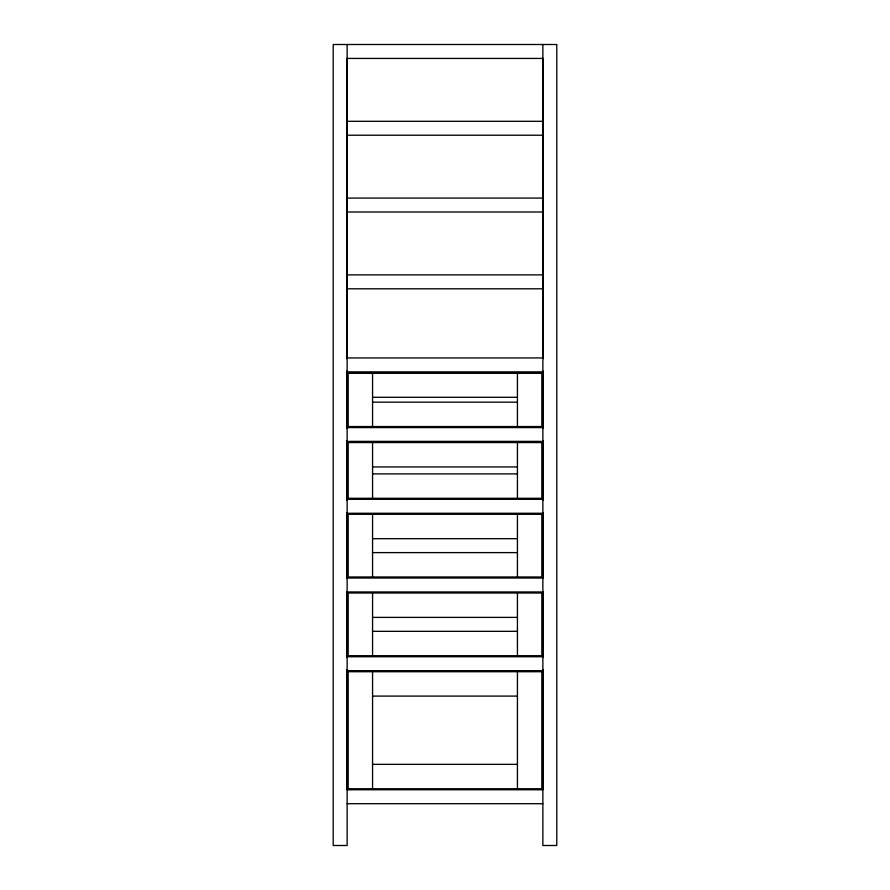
<?xml version="1.0" encoding="UTF-8"?>
<svg xmlns="http://www.w3.org/2000/svg" width="890" height="890" viewBox="0 0 890 890"><rect width="100%" height="100%" fill="white"/><g stroke="black" fill="none" stroke-linecap="round" stroke-linejoin="round"><path stroke-width="1.33" d="M347.133 58.429L542.867 58.429M346.789 121.296L543.212 121.296M346.789 135.224L543.212 135.224M346.789 198.081L543.212 198.081M346.789 212.009L543.212 212.009M346.789 274.877L543.212 274.877M346.789 288.805L543.212 288.805M346.789 357.936L543.212 357.936M347.133 371.864L542.867 371.864M349.581 373.255L540.419 373.255M372.565 397.285L517.435 397.285M372.565 402.169L517.435 402.169M347.133 427.589L542.867 427.589M347.133 441.518L542.867 441.518M372.565 466.939L517.435 466.939M372.565 473.903L517.435 473.903M347.133 499.323L542.867 499.323M347.133 513.263L542.867 513.263M372.565 538.684L517.435 538.684M372.565 552.612L517.435 552.612M347.133 578.033L542.867 578.033M347.133 591.961L542.867 591.961M372.565 617.393L517.435 617.393M372.565 631.322L517.435 631.322M347.133 656.742L542.867 656.742M347.133 670.671L542.867 670.671M372.565 696.091L517.435 696.091M372.565 764.354L517.435 764.354M347.133 789.775L542.867 789.775M347.133 803.703L542.867 803.703M543.212 58.395L543.212 358.603M543.212 371.108L543.212 428.09M543.212 440.606L543.212 500.358M543.212 512.874L543.212 578.189M543.212 592.095L543.212 657.41M543.212 669.925L543.212 789.441M542.867 44.5L542.867 845.5L556.795 845.5L556.795 44.5L333.205 44.5L333.205 845.5L347.133 845.5L347.133 44.5M540.419 441.518L349.581 441.518M517.435 372.91L517.435 426.544M517.435 442.564L517.435 498.289M517.435 514.309L517.435 576.987M517.435 593.007L517.435 655.696M517.435 671.716L517.435 788.729M372.565 372.91L372.565 426.544M372.565 442.564L372.565 498.289M372.565 514.309L372.565 576.987M372.565 593.007L372.565 655.696M372.565 671.716L372.565 788.729M346.789 58.395L346.789 358.603M346.789 371.108L346.789 428.09M346.789 440.606L346.789 500.358M346.789 512.874L346.789 578.189M346.789 592.095L346.789 657.41M346.789 669.925L346.789 789.441M541.821 372.91L348.179 372.91L348.179 426.544L541.821 426.544L541.821 372.91M541.821 442.564L348.179 442.564L348.179 498.289L541.821 498.289L541.821 442.564M541.821 514.309L348.179 514.309L348.179 576.987L541.821 576.987L541.821 514.309M541.821 593.007L348.179 593.007L348.179 655.696L541.821 655.696L541.821 593.007M541.821 671.716L348.179 671.716L348.179 788.729L541.821 788.729L541.821 671.716"/></g></svg>
